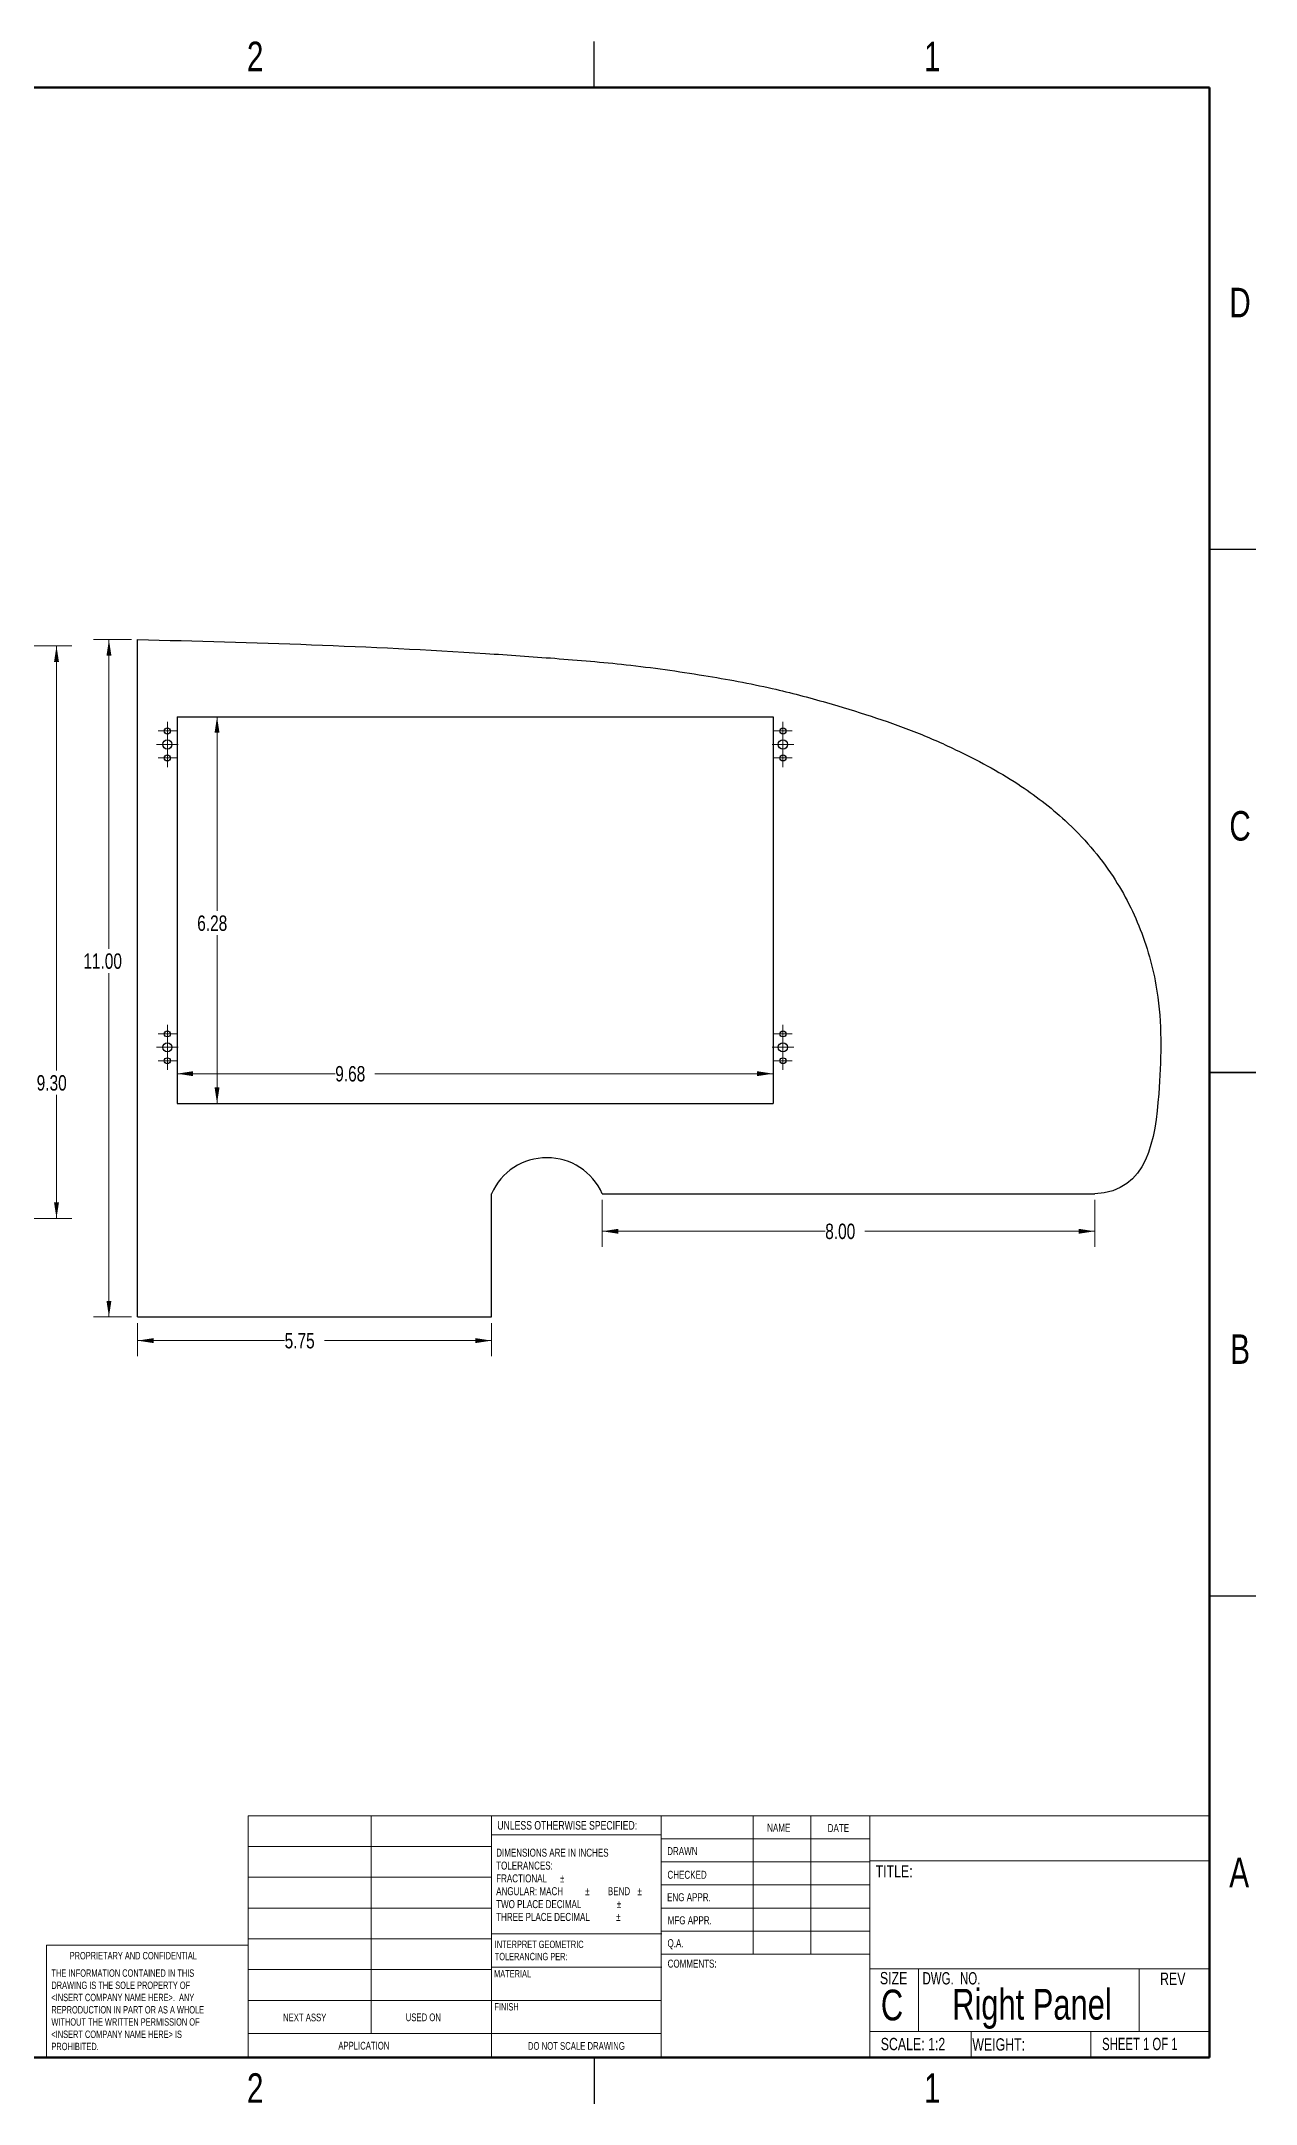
# Model space of a CAD drawing. Header units: inches. Extents: x 0.1 to 21.9, y 0.1 to 16.9.
# Drawn here: x 12.01 to 21.88, y 0.12 to 16.88 of the extents above; entities that cross this region are included whole.
import ezdxf

# ---------------------------------------------------------------- set-up
doc = ezdxf.new("R2010")
doc.units = ezdxf.units.IN
doc.header["$MEASUREMENT"] = 0
doc.styles.add('SLDTEXTSTYLE0', font='TXT', dxfattribs={"width": 0.75})
doc.styles.add('SLDTEXTSTYLE1', font='TXT', dxfattribs={"width": 0.6875})
doc.styles.add('SLDTEXTSTYLE2', font='TXT', dxfattribs={"width": 0.694444})
doc.dimstyles.new('SLDDIMSTYLE0', dxfattribs={"dimtxt": 0.125, "dimasz": 0.13, "dimexe": 0, "dimexo": 0.0625, "dimgap": 0.03125, "dimtad": 0, "dimtih": 1, "dimtoh": 1, "dimlfac": 2, "dimrnd": 1e-09, "dimzin": 4, "dimdsep": 46, "dimtxsty": 'SLDTEXTSTYLE0', "dimsah": 1, "dimcen": 0.09, "dimadec": 0, "dimazin": 1, "dimtfac": 1, "dimtofl": 0, "dimtmove": 0, "dimatfit": 3, "dimfxl": 0, "dimfrac": 2, "dimtolj": 1, "dimtzin": 12, "dimarcsym": 0})
doc.dimstyles.new('SLDDIMSTYLE1', dxfattribs={"dimtxt": 0.125, "dimasz": 0.13, "dimexe": 0, "dimexo": 0.0625, "dimgap": 0.03125, "dimtad": 0, "dimtih": 1, "dimtoh": 1, "dimlfac": 2, "dimrnd": 1e-09, "dimzin": 12, "dimdsep": 46, "dimtxsty": 'SLDTEXTSTYLE0', "dimsah": 1, "dimcen": 0.09, "dimadec": 0, "dimazin": 3, "dimtfac": 1, "dimtofl": 0, "dimtmove": 0, "dimatfit": 3, "dimfxl": 0, "dimfrac": 2, "dimtolj": 1, "dimtzin": 12, "dimarcsym": 0})

# ---------------------------------------------------------------- blocks, each defined once
blk = doc.blocks.new('SW_NOTE_0')
at = {"color": 0, "linetype": 'Continuous', "lineweight": 0, "char_height": 0.06, "attachment_point": 1, "style": 'SLDTEXTSTYLE0'}
for s, insert in [('INTERPRET GEOMETRIC', (0, 0.077)), ('TOLERANCING PER:', (0, -0.022))]:
    blk.add_mtext(s, dxfattribs=dict(at, insert=insert))
blk = doc.blocks.new('SW_NOTE_0_1')
at = {"color": 0, "linetype": 'Continuous', "lineweight": 0, "char_height": 0.065, "attachment_point": 1, "style": 'SLDTEXTSTYLE0'}
for s, insert in [('DIMENSIONS ARE IN INCHES', (0, 0.084)), ('TOLERANCES:', (0, -0.021)), ('FRACTIONAL', (0, -0.125)), ('%%p', (0.518, -0.125)), ('ANGULAR: MACH', (0, -0.229)), ('TWO PLACE DECIMAL', (0, -0.334)), ('%%p', (0.723, -0.229)), ('BEND', (0.907, -0.229)), ('%%p', (1.148, -0.229)), ('THREE PLACE DECIMAL', (0, -0.438)), ('%%p', (0.974, -0.438)), ('%%p', (0.979, -0.334))]:
    blk.add_mtext(s, dxfattribs=dict(at, insert=insert))
blk = doc.blocks.new('SW_NOTE_0_2')
at = {"color": 0, "linetype": 'Continuous', "lineweight": 0, "char_height": 0.06, "attachment_point": 1, "style": 'SLDTEXTSTYLE0'}
for s, insert in [('THE INFORMATION CONTAINED IN THIS', (0, 0.077)), ('<INSERT COMPANY NAME HERE>.  ANY', (0, -0.121)), ('DRAWING IS THE SOLE PROPERTY OF', (0, -0.022)), ('WITHOUT THE WRITTEN PERMISSION OF', (0, -0.32)), ('REPRODUCTION IN PART OR AS A WHOLE', (0, -0.221)), ('<INSERT COMPANY NAME HERE> IS', (0, -0.42)), ('PROHIBITED.', (0, -0.519))]:
    blk.add_mtext(s, dxfattribs=dict(at, insert=insert))
blk = doc.blocks.new('_D')
at = {"color": 7, "linetype": 'Continuous', "lineweight": 0}
for p, q in [((12.742, 12.016), (12.435, 12.016)), ((12.56, 12.016), (12.56, 9.505)), ((12.56, 6.516), (12.56, 9.307)), ((12.742, 6.516), (12.435, 6.516))]:
    blk.add_line(p, q, dxfattribs=at)
at = {"color": 7, "linetype": 'Continuous', "lineweight": 18}
for points in [[(12.56, 12.016), (12.54, 11.886), (12.58, 11.886)], [(12.56, 6.516), (12.58, 6.646), (12.54, 6.646)]]:
    blk.add_solid(points, dxfattribs=at)
at = {"color": 7, "linetype": 'Continuous', "lineweight": 18, "insert": (12.352, 9.468), "char_height": 0.125, "attachment_point": 1, "style": 'SLDTEXTSTYLE0'}
blk.add_mtext('11.00', dxfattribs=at)
blk = doc.blocks.new('_D_1')
at = {"color": 7, "linetype": 'Continuous', "lineweight": 0}
for p, q in [((12.792, 6.466), (12.792, 6.198)), ((15.667, 6.466), (15.667, 6.198)), ((12.792, 6.323), (13.987, 6.323)), ((15.667, 6.323), (14.31, 6.323))]:
    blk.add_line(p, q, dxfattribs=at)
at = {"color": 7, "linetype": 'Continuous', "lineweight": 18}
for points in [[(12.792, 6.323), (12.922, 6.303), (12.922, 6.343)], [(15.667, 6.323), (15.537, 6.343), (15.537, 6.303)]]:
    blk.add_solid(points, dxfattribs=at)
at = {"color": 7, "linetype": 'Continuous', "lineweight": 18, "insert": (13.987, 6.385), "char_height": 0.125, "attachment_point": 1, "style": 'SLDTEXTSTYLE0'}
blk.add_mtext('5.75', dxfattribs=at)
blk = doc.blocks.new('_D_2')
at = {"color": 7, "linetype": 'Continuous', "lineweight": 0}
for p, q in [((13.114, 8.491), (14.398, 8.491)), ((17.954, 8.491), (14.721, 8.491))]:
    blk.add_line(p, q, dxfattribs=at)
at = {"color": 7, "linetype": 'Continuous', "lineweight": 18}
for points in [[(13.114, 8.491), (13.244, 8.471), (13.244, 8.511)], [(17.954, 8.491), (17.824, 8.511), (17.824, 8.471)]]:
    blk.add_solid(points, dxfattribs=at)
at = {"color": 7, "linetype": 'Continuous', "lineweight": 18, "insert": (14.398, 8.553), "char_height": 0.125, "attachment_point": 1, "style": 'SLDTEXTSTYLE0'}
blk.add_mtext('9.68', dxfattribs=at)
blk = doc.blocks.new('_D_3')
at = {"color": 7, "linetype": 'Continuous', "lineweight": 0}
for p, q in [((13.438, 11.39), (13.438, 9.814)), ((13.438, 8.25), (13.438, 9.615))]:
    blk.add_line(p, q, dxfattribs=at)
at = {"color": 7, "linetype": 'Continuous', "lineweight": 18}
for points in [[(13.438, 11.39), (13.418, 11.26), (13.458, 11.26)], [(13.438, 8.25), (13.458, 8.38), (13.418, 8.38)]]:
    blk.add_solid(points, dxfattribs=at)
at = {"color": 7, "linetype": 'Continuous', "lineweight": 18, "insert": (13.277, 9.776), "char_height": 0.125, "attachment_point": 1, "style": 'SLDTEXTSTYLE0'}
blk.add_mtext('6.28', dxfattribs=at)
blk = doc.blocks.new('_D_4')
at = {"color": 7, "linetype": 'Continuous', "lineweight": 0}
for p, q in [((16.567, 7.466), (16.567, 7.086)), ((20.567, 7.466), (20.567, 7.086)), ((16.567, 7.211), (18.378, 7.211)), ((20.567, 7.211), (18.701, 7.211))]:
    blk.add_line(p, q, dxfattribs=at)
at = {"color": 7, "linetype": 'Continuous', "lineweight": 18}
for points in [[(16.567, 7.211), (16.697, 7.191), (16.697, 7.231)], [(20.567, 7.211), (20.437, 7.231), (20.437, 7.191)]]:
    blk.add_solid(points, dxfattribs=at)
at = {"color": 7, "linetype": 'Continuous', "lineweight": 18, "insert": (18.378, 7.273), "char_height": 0.125, "attachment_point": 1, "style": 'SLDTEXTSTYLE0'}
blk.add_mtext('8.00', dxfattribs=at)
blk = doc.blocks.new('SW_CENTERMARKSYMBOL_0')
at = {"color": 0, "linetype": 'Continuous', "lineweight": 18}
for p, q in [((-0.05, 0), (-0.0875, 0)), ((0, 0), (-0.05, 0)), ((0, 0.05), (0, 0.0875)), ((0, 0), (0, 0.05)), ((0, 0), (0, -0.05)), ((0, 0), (0.05, 0)), ((0.05, 0), (0.0875, 0)), ((0, -0.05), (0, -0.0875))]:
    blk.add_line(p, q, dxfattribs=at)
blk = doc.blocks.new('SW_CENTERMARKSYMBOL_1')
at = {"color": 0, "linetype": 'Continuous', "lineweight": 18}
for p, q in [((-0.05, 0), (-0.0745, 0)), ((0, 0), (-0.05, 0)), ((0, 0.05), (0, 0.0745)), ((0, 0), (0, 0.05)), ((0, 0), (0, -0.05)), ((0, 0), (0.05, 0)), ((0.05, 0), (0.0745, 0)), ((0, -0.05), (0, -0.0745))]:
    blk.add_line(p, q, dxfattribs=at)
blk = doc.blocks.new('SW_CENTERMARKSYMBOL_2')
at = {"color": 0, "linetype": 'Continuous', "lineweight": 18}
for p, q in [((-0.05, 0), (-0.0745, 0)), ((0, 0), (-0.05, 0)), ((0, 0.05), (0, 0.0745)), ((0, 0), (0, 0.05)), ((0, 0), (0, -0.05)), ((0, 0), (0.05, 0)), ((0.05, 0), (0.0745, 0)), ((0, -0.05), (0, -0.0745))]:
    blk.add_line(p, q, dxfattribs=at)
blk = doc.blocks.new('SW_CENTERMARKSYMBOL_3')
at = {"color": 0, "linetype": 'Continuous', "lineweight": 18}
for p, q in [((-0.05, 0), (-0.0745, 0)), ((0, 0), (-0.05, 0)), ((0, 0.05), (0, 0.0745)), ((0, 0), (0, 0.05)), ((0, 0), (0, -0.05)), ((0, 0), (0.05, 0)), ((0.05, 0), (0.0745, 0)), ((0, -0.05), (0, -0.0745))]:
    blk.add_line(p, q, dxfattribs=at)
blk = doc.blocks.new('SW_CENTERMARKSYMBOL_4')
at = {"color": 0, "linetype": 'Continuous', "lineweight": 18}
for p, q in [((-0.05, 0), (-0.0745, 0)), ((0, 0), (-0.05, 0)), ((0, 0.05), (0, 0.0745)), ((0, 0), (0, 0.05)), ((0, 0), (0, -0.05)), ((0, 0), (0.05, 0)), ((0.05, 0), (0.0745, 0)), ((0, -0.05), (0, -0.0745))]:
    blk.add_line(p, q, dxfattribs=at)
blk = doc.blocks.new('SW_CENTERMARKSYMBOL_5')
at = {"color": 0, "linetype": 'Continuous', "lineweight": 18}
for p, q in [((-0.05, 0), (-0.0745, 0)), ((0, 0), (-0.05, 0)), ((0, 0.05), (0, 0.0745)), ((0, 0), (0, 0.05)), ((0, 0), (0, -0.05)), ((0, 0), (0.05, 0)), ((0.05, 0), (0.0745, 0)), ((0, -0.05), (0, -0.0745))]:
    blk.add_line(p, q, dxfattribs=at)
blk = doc.blocks.new('SW_CENTERMARKSYMBOL_6')
at = {"color": 0, "linetype": 'Continuous', "lineweight": 18}
for p, q in [((-0.05, 0), (-0.0745, 0)), ((0, 0), (-0.05, 0)), ((0, 0.05), (0, 0.0745)), ((0, 0), (0, 0.05)), ((0, 0), (0, -0.05)), ((0, 0), (0.05, 0)), ((0.05, 0), (0.0745, 0)), ((0, -0.05), (0, -0.0745))]:
    blk.add_line(p, q, dxfattribs=at)
blk = doc.blocks.new('SW_CENTERMARKSYMBOL_7')
at = {"color": 0, "linetype": 'Continuous', "lineweight": 18}
for p, q in [((-0.05, 0), (-0.0745, 0)), ((0, 0), (-0.05, 0)), ((0, 0.05), (0, 0.0745)), ((0, 0), (0, 0.05)), ((0, 0), (0, -0.05)), ((0, 0), (0.05, 0)), ((0.05, 0), (0.0745, 0)), ((0, -0.05), (0, -0.0745))]:
    blk.add_line(p, q, dxfattribs=at)
blk = doc.blocks.new('SW_CENTERMARKSYMBOL_8')
at = {"color": 0, "linetype": 'Continuous', "lineweight": 18}
for p, q in [((-0.05, 0), (-0.0745, 0)), ((0, 0), (-0.05, 0)), ((0, 0.05), (0, 0.0745)), ((0, 0), (0, 0.05)), ((0, 0), (0, -0.05)), ((0, 0), (0.05, 0)), ((0.05, 0), (0.0745, 0)), ((0, -0.05), (0, -0.0745))]:
    blk.add_line(p, q, dxfattribs=at)
blk = doc.blocks.new('SW_CENTERMARKSYMBOL_9')
at = {"color": 0, "linetype": 'Continuous', "lineweight": 18}
for p, q in [((-0.05, 0), (-0.0875, 0)), ((0, 0), (-0.05, 0)), ((0, 0.05), (0, 0.0875)), ((0, 0), (0, 0.05)), ((0, 0), (0, -0.05)), ((0, 0), (0.05, 0)), ((0.05, 0), (0.0875, 0)), ((0, -0.05), (0, -0.0875))]:
    blk.add_line(p, q, dxfattribs=at)
blk = doc.blocks.new('SW_CENTERMARKSYMBOL_10')
at = {"color": 0, "linetype": 'Continuous', "lineweight": 18}
for p, q in [((-0.05, 0), (-0.0875, 0)), ((0, 0), (-0.05, 0)), ((0, 0.05), (0, 0.0875)), ((0, 0), (0, 0.05)), ((0, 0), (0, -0.05)), ((0, 0), (0.05, 0)), ((0.05, 0), (0.0875, 0)), ((0, -0.05), (0, -0.0875))]:
    blk.add_line(p, q, dxfattribs=at)
blk = doc.blocks.new('SW_CENTERMARKSYMBOL_11')
at = {"color": 0, "linetype": 'Continuous', "lineweight": 18}
for p, q in [((-0.05, 0), (-0.0875, 0)), ((0, 0), (-0.05, 0)), ((0, 0.05), (0, 0.0875)), ((0, 0), (0, 0.05)), ((0, 0), (0, -0.05)), ((0, 0), (0.05, 0)), ((0.05, 0), (0.0875, 0)), ((0, -0.05), (0, -0.0875))]:
    blk.add_line(p, q, dxfattribs=at)
blk = doc.blocks.new('_D_7')
at = {"color": 7, "linetype": 'Continuous', "lineweight": 0}
for p, q in [((11.453, 11.965), (12.259, 11.965)), ((12.134, 11.965), (12.134, 8.516)), ((12.134, 7.315), (12.134, 8.318)), ((11.453, 7.315), (12.259, 7.315))]:
    blk.add_line(p, q, dxfattribs=at)
at = {"color": 7, "linetype": 'Continuous', "lineweight": 18}
for points in [[(12.134, 11.965), (12.114, 11.835), (12.154, 11.835)], [(12.134, 7.315), (12.154, 7.445), (12.114, 7.445)]]:
    blk.add_solid(points, dxfattribs=at)
at = {"color": 7, "linetype": 'Continuous', "lineweight": 18, "insert": (11.973, 8.479), "char_height": 0.125, "attachment_point": 1, "style": 'SLDTEXTSTYLE0'}
blk.add_mtext('9.30', dxfattribs=at)

msp = doc.modelspace()

# ---------------------------------------------------------------- linework, layer by layer
at = {"color": 7, "linetype": 'Continuous', "lineweight": 25}
for p, q in [((16.5, 16.5), (16.5, 16.875)), ((21.5, 12.75), (21.875, 12.75)), ((12.7923, 6.5161), (12.7923, 12.0161)), ((13.1143, 11.39), (13.1143, 8.25)), ((13.1143, 11.39), (17.9543, 11.39)), ((17.9543, 11.39), (17.9543, 8.25)), ((21.875, 8.5), (21.5, 8.5)), ((21.5, 8.5), (21.875, 8.5)), ((13.1143, 8.25), (17.9543, 8.25)), ((15.6673, 6.5161), (15.6673, 7.5161)), ((16.5673, 7.5161), (20.5673, 7.5161)), ((12.7923, 6.5161), (15.6673, 6.5161)), ((21.5, 4.25), (21.875, 4.25)), ((16.5, 0.5), (16.5, 0.125))]:
    msp.add_line(p, q, dxfattribs=at)
at = {"color": 7, "linetype": 'Continuous', "lineweight": 50}
for p, q in [((0.5, 16.5), (21.5, 16.5)), ((21.5, 16.5), (21.5, 0.5)), ((21.5, 0.5), (0.5, 0.5))]:
    msp.add_line(p, q, dxfattribs=at)
at = {"color": 7, "linetype": 'Continuous', "lineweight": 18}
for p, q in [((13.6911, 2.4643), (21.5, 2.4643)), ((13.6911, 0.5), (13.6911, 2.4643)), ((14.6891, 2.4643), (14.6891, 0.6963)), ((15.6683, 0.5), (15.6683, 2.4643)), ((17.0452, 2.4643), (17.0452, 0.5)), ((17.7937, 2.4643), (17.7937, 1.3393)), ((18.2622, 2.4643), (18.2622, 1.3393)), ((18.7413, 2.4643), (18.7413, 0.5)), ((13.6911, 2.2143), (15.6683, 2.2143)), ((17.0452, 2.31), (15.6683, 2.31)), ((17.0452, 2.2768), (18.7413, 2.2768)), ((17.0452, 2.0893), (18.7413, 2.0893)), ((18.7413, 2.0972), (21.5, 2.0972)), ((13.6911, 1.9643), (15.6683, 1.9643)), ((17.0452, 1.9018), (18.7413, 1.9018)), ((13.6911, 1.7143), (15.6683, 1.7143)), ((18.7413, 1.7143), (17.0452, 1.7143)), ((18.7413, 1.5268), (17.0452, 1.5268)), ((12.0539, 0.5), (12.0539, 1.4143)), ((13.6911, 1.4143), (12.0539, 1.4143)), ((13.6911, 1.4643), (15.6683, 1.4643)), ((15.6683, 1.5037), (17.0497, 1.5037)), ((13.6911, 1.2143), (15.6683, 1.2143)), ((15.6683, 1.2337), (17.0497, 1.2337)), ((18.7413, 1.3393), (17.0497, 1.3393)), ((18.7413, 1.2199), (21.5, 1.2199)), ((19.1368, 1.2199), (19.1368, 0.7129)), ((20.9281, 1.2199), (20.9281, 0.7129)), ((13.6911, 0.9643), (15.6683, 0.9643)), ((15.6683, 0.9637), (17.0452, 0.9637)), ((13.6911, 0.6963), (17.0452, 0.6963)), ((18.7413, 0.7129), (21.5, 0.7129)), ((19.5644, 0.7129), (19.5644, 0.5)), ((20.5363, 0.7129), (20.5363, 0.5))]:
    msp.add_line(p, q, dxfattribs=at)
at = {"color": 7, "linetype": 'Continuous', "lineweight": 25}
for centre, radius in [((13.0343, 11.2742), 0.0245), ((18.0343, 11.2742), 0.0245), ((13.0343, 11.165), 0.0375), ((13.0343, 11.0557), 0.0245), ((18.0343, 11.165), 0.0375), ((18.0343, 11.0557), 0.0245), ((13.0343, 8.705), 0.0375), ((13.0343, 8.8142), 0.0245), ((18.0343, 8.705), 0.0375), ((18.0343, 8.8142), 0.0245), ((13.0343, 8.5957), 0.0245), ((18.0343, 8.5957), 0.0245)]:
    msp.add_circle(centre, radius, dxfattribs=at)
msp.add_arc((16.1173, 7.3164), 0.4923, 23.93229, 156.06771, dxfattribs=at)
msp.add_open_spline([(12.7923, 12.0161), (13.7346, 11.9957), (14.8655, 11.9581), (16.1869, 11.8651), (16.7801, 11.8164), (17.3696, 11.7331), (17.914, 11.6339), (18.3651, 11.5145), (18.748, 11.3971), (19.1003, 11.2754), (19.5014, 11.0979), (19.9246, 10.8725), (20.3665, 10.5347), (20.7199, 10.1273), (20.9694, 9.6316), (21.0874, 9.1631), (21.1102, 8.7184), (21.0802, 8.1254), (21.0005, 7.5323), (20.5673, 7.5161)], degree=3, knots=[0, 0, 0, 0, 0.2502353, 0.3002392, 0.3516729, 0.4082043, 0.4582008, 0.4984803, 0.5319876, 0.5645353, 0.5973544, 0.6483652, 0.6914117, 0.7443836, 0.7899898, 0.8374594, 0.8717883, 0.9069389, 1, 1, 1, 1], dxfattribs=at)

# ---------------------------------------------------------------- block references
at = {"color": 7, "linetype": 'Continuous', "lineweight": 0}
for name, p in [('SW_CENTERMARKSYMBOL_9', (13.0343, 11.165)), ('SW_CENTERMARKSYMBOL_1', (13.0343, 11.2742)), ('SW_CENTERMARKSYMBOL_0', (18.0343, 11.165)), ('SW_CENTERMARKSYMBOL_5', (18.0343, 11.2742)), ('SW_CENTERMARKSYMBOL_2', (13.0343, 11.0557)), ('SW_CENTERMARKSYMBOL_6', (18.0343, 11.0557)), ('SW_CENTERMARKSYMBOL_3', (13.0343, 8.8142)), ('SW_CENTERMARKSYMBOL_7', (18.0343, 8.8142)), ('SW_CENTERMARKSYMBOL_10', (13.0343, 8.705)), ('SW_CENTERMARKSYMBOL_11', (18.0343, 8.705)), ('SW_CENTERMARKSYMBOL_4', (13.0343, 8.5957)), ('SW_CENTERMARKSYMBOL_8', (18.0343, 8.5957)), ('SW_NOTE_0_1', (15.7054, 2.1128)), ('SW_NOTE_0', (15.6933, 1.3726)), ('SW_NOTE_0_2', (12.0927, 1.1393))]:
    msp.add_blockref(name, p, dxfattribs=at)

# ---------------------------------------------------------------- texts
for s, insert, char_height, attachment_point, style in [('2', (13.7476, 16.8726), 0.24, 2, 'SLDTEXTSTYLE0'), ('1', (19.2476, 16.8726), 0.24, 2, 'SLDTEXTSTYLE0'), ('D', (21.7473, 14.874), 0.24, 2, 'SLDTEXTSTYLE0'), ('C', (21.7475, 10.624), 0.24, 2, 'SLDTEXTSTYLE0'), ('B', (21.7482, 6.374), 0.24, 2, 'SLDTEXTSTYLE0'), ('UNLESS OTHERWISE SPECIFIED:', (15.7149, 2.4212), 0.07, 1, 'SLDTEXTSTYLE0'), ('NAME', (17.9065, 2.3985), 0.065, 1, 'SLDTEXTSTYLE0'), ('DATE', (18.3982, 2.3968), 0.065, 1, 'SLDTEXTSTYLE0'), ('DRAWN', (17.0944, 2.2096), 0.065, 1, 'SLDTEXTSTYLE0'), ('CHECKED', (17.0965, 2.0172), 0.065, 1, 'SLDTEXTSTYLE0'), ('TITLE:', (18.7871, 2.0627), 0.1, 1, 'SLDTEXTSTYLE0'), ('A', (21.7404, 2.124), 0.24, 2, 'SLDTEXTSTYLE0'), ('ENG APPR.', (17.0936, 1.8347), 0.065, 1, 'SLDTEXTSTYLE0'), ('MFG APPR.', (17.0985, 1.6475), 0.065, 1, 'SLDTEXTSTYLE0'), ('PROPRIETARY AND CONFIDENTIAL', (12.2413, 1.3576), 0.06, 1, 'SLDTEXTSTYLE0'), ('Q.A.', (17.0969, 1.4615), 0.065, 1, 'SLDTEXTSTYLE0'), ('MATERIAL', (15.6882, 1.2107), 0.06, 1, 'SLDTEXTSTYLE0'), ('COMMENTS:', (17.0978, 1.2956), 0.065, 1, 'SLDTEXTSTYLE0'), ('SIZE', (18.822, 1.1952), 0.1, 1, 'SLDTEXTSTYLE0'), ('DWG.  NO.', (19.1685, 1.1938), 0.1, 1, 'SLDTEXTSTYLE2'), ('REV', (21.0978, 1.1899), 0.1, 1, 'SLDTEXTSTYLE0'), ('C', (18.8299, 1.0521), 0.25, 1, 'SLDTEXTSTYLE0'), ('Right Panel', (20.0571, 1.058), 0.25, 2, 'SLDTEXTSTYLE0'), ('NEXT ASSY', (13.9741, 0.8571), 0.0625, 1, 'SLDTEXTSTYLE0'), ('USED ON', (14.9706, 0.8582), 0.0625, 1, 'SLDTEXTSTYLE0'), ('FINISH', (15.6909, 0.9425), 0.06, 1, 'SLDTEXTSTYLE0'), ('APPLICATION', (14.4232, 0.6279), 0.0625, 1, 'SLDTEXTSTYLE0'), ('DO NOT SCALE DRAWING', (16.3564, 0.6258), 0.0625, 2, 'SLDTEXTSTYLE0'), ('SCALE: 1:2', (18.8287, 0.66), 0.1, 1, 'SLDTEXTSTYLE0'), ('WEIGHT:', (19.5724, 0.6566), 0.1, 1, 'SLDTEXTSTYLE0'), ('SHEET 1 OF 1', (20.6272, 0.6604), 0.1, 1, 'SLDTEXTSTYLE1'), ('2', (13.7476, 0.3726), 0.24, 2, 'SLDTEXTSTYLE0'), ('1', (19.2476, 0.3726), 0.24, 2, 'SLDTEXTSTYLE0')]:
    msp.add_mtext(s, dxfattribs=dict(at, insert=insert, char_height=char_height, attachment_point=attachment_point, style=style))

# ---------------------------------------------------------------- dimensions: what is measured, and where the dimension line sits
at = {"color": 7, "linetype": 'Continuous', "lineweight": 18}
for base, p1, p2, dimstyle, picture, middle in [((12.1345, 11.9645), (11.4029, 7.3145), (11.4029, 11.9645), 'SLDDIMSTYLE0', '_D_7', (12.1345, 8.4169)), ((12.5602, 12.0161), (12.7923, 6.5161), (12.7923, 12.0161), 'SLDDIMSTYLE0', '_D', (12.5602, 9.4062)), ((13.4384, 8.25), (13.1143, 11.39), (13.1143, 8.25), 'SLDDIMSTYLE1', '_D_3', (13.4384, 9.7145))]:
    dim = msp.add_linear_dim(base=base, p1=p1, p2=p2, angle=90, dimstyle=dimstyle, dxfattribs=at)
    dim.commit()
    dim.dimension.update_dxf_attribs({"geometry": picture, "text_midpoint": middle, "dimtype": 160})
for base, p1, p2, dimstyle, picture, middle in [((17.9543, 8.4907), (13.1143, 8.25), (17.9543, 8.25), 'SLDDIMSTYLE1', '_D_2', (14.5596, 8.4907)), ((20.5673, 7.2107), (16.5673, 7.5161), (20.5673, 7.5161), 'SLDDIMSTYLE0', '_D_4', (18.5395, 7.2107)), ((15.6673, 6.3232), (12.7923, 6.5161), (15.6673, 6.5161), 'SLDDIMSTYLE1', '_D_1', (14.1485, 6.3232))]:
    dim = msp.add_linear_dim(base=base, p1=p1, p2=p2, dimstyle=dimstyle, dxfattribs=at)
    dim.commit()
    dim.dimension.update_dxf_attribs({"geometry": picture, "text_midpoint": middle, "dimtype": 160})

doc.saveas('drawing.dxf')
